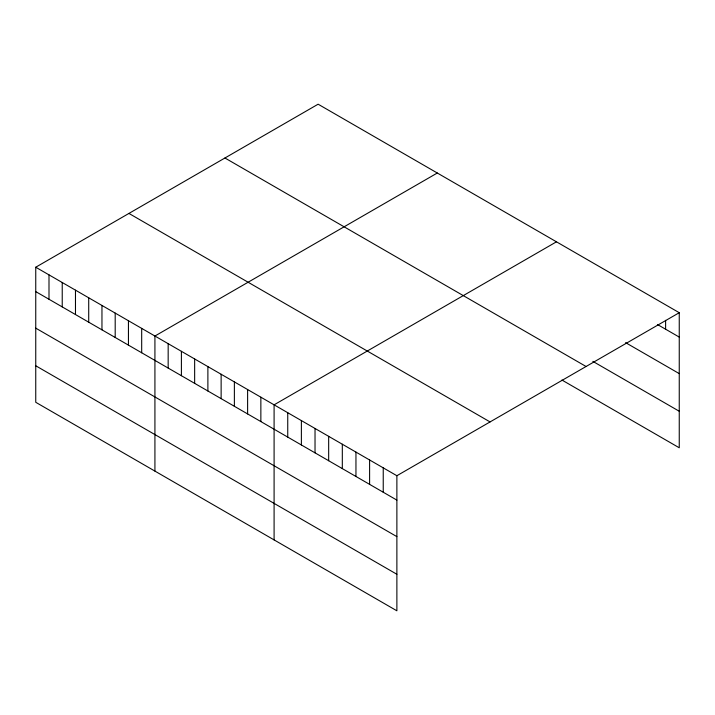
<?xml version="1.0" encoding="UTF-8"?>
<svg xmlns="http://www.w3.org/2000/svg" width="715" height="715" viewBox="0 0 715 715"><rect width="100%" height="100%" fill="white"/><g stroke="black" fill="none" stroke-linecap="round" stroke-linejoin="round"><path stroke-width="1.07" d="M35.75 267.222L396.879 475.725L396.879 610.798L35.75 402.295L35.75 267.222L318.121 104.202L679.25 312.705L679.25 447.778L561.919 380.031M437.294 173.012L154.923 336.032L154.923 471.105M556.467 241.813L274.095 404.833L274.095 539.905M396.879 475.725L679.25 312.705M657.425 324.485L679.25 337.087M625.589 342.637L679.25 373.614M592.842 361.361L679.25 411.25M224.939 157.997L586.068 366.5M128.932 213.428L490.061 421.93M35.75 291.613L396.879 500.107M35.75 328.14L396.879 536.634M35.75 365.776L396.879 574.27M665.611 320.347L665.611 329.213M383.24 467.851L383.24 492.233M369.601 459.968L369.601 484.359M355.954 452.094L355.954 476.485M342.315 444.221L342.315 468.602M328.668 436.338L328.668 460.728M315.029 428.464L315.029 452.854M301.381 420.59L301.381 444.971M287.743 412.716L287.743 437.097M260.859 397.191L260.859 421.573M247.613 389.55L247.613 413.931M234.377 381.899L234.377 406.29M221.132 374.258L221.132 398.639M207.886 366.607L207.886 390.998M194.65 358.966L194.65 383.356M181.404 351.324L181.404 375.706M168.168 343.674L168.168 368.064M141.686 328.382L141.686 352.772M128.441 320.74L128.441 345.131M115.195 313.099L115.195 337.48M101.959 305.448L101.959 329.838M88.714 297.806L88.714 322.197M75.477 290.165L75.477 314.546M62.232 282.514L62.232 306.905M48.995 274.873L48.995 299.254"/></g></svg>
